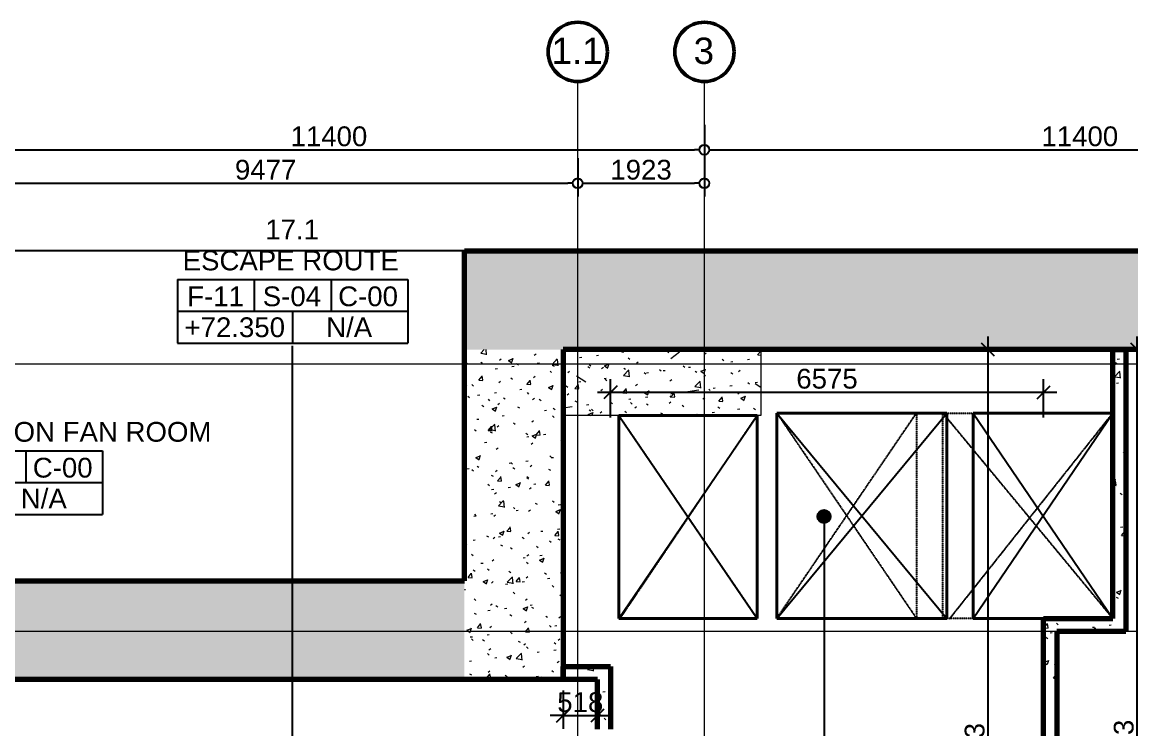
# Model space of a CAD drawing. Header units: millimetres. Extents: x -920221 to -841619, y -18676 to 22445.
# Drawn here: x -903239 to -886408, y 10719 to 21440 of the extents above; entities that cross this region are included whole.
import ezdxf
from ezdxf.xclip import XClip

# ---------------------------------------------------------------- set-up
doc = ezdxf.new("R2010")
doc.units = ezdxf.units.MM
doc.header["$XCLIPFRAME"] = 0
doc.linetypes.add('DPA_Grid _ Level 100', pattern=[10, 5.5, -1.6, 1.3, -1.6])
doc.linetypes.add('DPA_Overhead 100', pattern=[2.75, 1.75, -1])
for name, color, linetype, lineweight in [('_ _ A-DETL-OPENING', 1, 'Continuous', 25), ('A-ANNO-DIMS', 1, 'Continuous', 9), ('A-FLOR-E', 2, 'Continuous', 35), ('A-FLOR-OVHD', 2, 'DPA_Overhead 100', 25), ('A-ROOM-IDEN', 3, 'Continuous', 25), ('A-ROOM-LINE', 3, 'Continuous', 25), ('A-WALL', 5, 'Continuous', 35), ('A-WALL-PATT', 1, 'Continuous', 9), ('S-GRID', 251, 'Continuous', 9), ('S-GRID-IDEN', 3, 'Continuous', 50), ('WALL', 5, 'Continuous', 9), ('WALL-E', 2, 'Continuous', 9)]:
    doc.layers.add(name, color=color, linetype=linetype, lineweight=lineweight)
doc.styles.add('Arial', font='arial.ttf', dxfattribs={"height": 400})
doc.styles.add('Arial_2', font='arial.ttf', dxfattribs={"height": 300})
doc.dimstyles.new('DPA-DIM-3_0_C-C', dxfattribs={"dimscale": 304.8, "dimtxt": 306.07782, "dimasz": 0.492126, "dimexe": 0.656168, "dimexo": 0.0625, "dimgap": 0.164042, "dimtad": 1, "dimdec": 0, "dimzin": 0, "dimdsep": 46, "dimtxsty": 'Arial_2', "dimblk1": 'DOTBLANK', "dimblk2": 'DOTBLANK', "dimsah": 1, "dimcen": 0.09, "dimdle": 0.656168, "dimadec": 8, "dimazin": 0, "dimtfac": 1, "dimtdec": 4, "dimtix": 1, "dimtmove": 0, "dimatfit": 3, "dimfxl": 1.312336, "dimfxlon": 1, "dimtvp": 1, "dimtolj": 1, "dimtzin": 0, "dimarcsym": 2})
doc.dimstyles.new('DPA-DIM-3_0_T-T', dxfattribs={"dimscale": 304.8, "dimtxt": 306.07782, "dimasz": 0.656168, "dimexe": 0.656168, "dimexo": 0.0625, "dimgap": 0.164042, "dimtad": 1, "dimdec": 0, "dimzin": 0, "dimdsep": 46, "dimtxsty": 'Arial_2', "dimblk1": 'OBLIQUE', "dimblk2": 'OBLIQUE', "dimsah": 1, "dimcen": 0.09, "dimdle": 0.656168, "dimadec": 8, "dimazin": 0, "dimtfac": 1, "dimtdec": 4, "dimtix": 1, "dimtmove": 0, "dimatfit": 3, "dimfxl": 1.312336, "dimfxlon": 1, "dimtvp": 1, "dimtolj": 1, "dimtzin": 0, "dimarcsym": 2})
pattern_1 = [(50, (0, 0), (728.7365, -63.75582), [76.2, -838.2]), (355, (0, 0), (-140.9716, 764.2276), [60.96, -670.56]), (100.451, (60.7, -5.3), (587.77, 700.46675), [64.76, -712.36]), (46.184, (0, 203.2), (1084.3162, -168.171), [114.3, -1257.3]), (96.636, (90.4, 189.2), (949.6099, 989.7098), [97.14, -1068.54]), (351.184, (0, 203.2), (949.6206, 989.7012), [91.44, -1005.84]), (21, (101.6, 152.4), (606.45787, -409.06057), [76.2, -838.2]), (326, (101.6, 152.4), (247.20834, 736.7529), [60.96, -670.56]), (71.451, (152.14, 118.3), (853.66825, 327.68547), [64.76, -712.36]), (37.5, (0, 0), (12.35469, 338.22012), [33.528, -628.904, 33.528, -647.192, -673.1]), (37.5, (0, 0), (12.35469, 338.22012), [-1343.152, 33.528, -639.572]), (7.5, (0, 0), (267.27887, 400.72213), [33.528, -354.584, 33.528, -613.664, -256.54]), (7.5, (0, 0), (267.27887, 400.72213), [-1035.304, 33.528, -223.012]), (327.5, (-226.57, 0), (542.36333, -22.915345), [33.528, -220.472, 33.528, -758.952, -1051.56]), (327.5, (-226.57, 0), (542.36333, -22.915345), [-1046.48, 33.528, -1018.032]), (317.5, (-328.17, 0), (592.51696, 101.7071), [33.528, -296.672, 33.528, -492.76, -746.76]), (317.5, (-328.17, 0), (592.51696, 101.7071), [-856.488, 33.528, -713.232])]

# ---------------------------------------------------------------- blocks, each defined once
blk = doc.blocks.new('Walls New - Walls New-13988885-4280-01 ENLARGED LOWER PLATFORM LEVEL - REFLECTED CEILING PLAN - SHEET 1')
at = {"layer": 'A-WALL-PATT', "lineweight": 9}
h = blk.add_hatch(dxfattribs=at)
h.set_pattern_fill('FP_1', color=256, style=0, pattern_type=2)
h.set_pattern_definition(pattern_1)
h.paths.add_polyline_path([(-892025, 15472), (-892025, 16472), (-895025, 16472), (-895025, 15472)])
at = {"layer": 'WALL'}
for p, q in [((-895025, 16472), (-892025, 16472)), ((-895025, 15472), (-895025, 16472)), ((-892025, 16472), (-892025, 15472)), ((-892025, 15472), (-895025, 15472))]:
    blk.add_line(p, q, dxfattribs=at)
blk = doc.blocks.new('DPA_Room Tag Box - Standard-4486259-4280-01 ENLARGED LOWER PLATFORM LEVEL - REFLECTED CEILING PLAN - SHEET 1')
at = {"layer": 'A-ROOM-LINE'}
for p, q in [((-17.5, -2.94), (-17.5, -12.6)), ((-17.5, -2.94), (17.5, -2.94)), ((-5.83, -2.94), (-5.83, -7.77)), ((5.83, -2.94), (5.83, -7.77)), ((17.5, -2.94), (17.5, -12.6)), ((-17.5, -7.77), (17.5, -7.77)), ((0, -7.77), (0, -12.6)), ((-17.5, -12.6), (17.5, -12.6))]:
    blk.add_line(p, q, dxfattribs=at)
blk = doc.blocks.new('Grid - 100 Scale-2291345-4280-01 ENLARGED LOWER PLATFORM LEVEL - REFLECTED CEILING PLAN - SHEET 1')
at = {"layer": 'S-GRID-IDEN'}
blk.add_circle((0, 0), 4.5, dxfattribs=at)
blk = doc.blocks.new('_DotBlank')
at = {"color": 0, "linetype": 'ByBlock', "lineweight": -2}
blk.add_line((-0.5, 0), (-1, 0), dxfattribs=at)
blk.add_circle((0, 0), 0.5, dxfattribs=at)
blk = doc.blocks.new('*D194')
at = {"layer": 'A-ANNO-DIMS', "color": 0, "lineweight": -2, "transparency": 16777216}
for p, q in [((-45600, 16306), (-45600, 15725)), ((-34200, 16306), (-34200, 15725)), ((-45450, 15925), (-34350, 15925))]:
    blk.add_line(p, q, dxfattribs=at)
at = {"layer": 'Defpoints', "color": 0, "transparency": 16777216}
for p in [(-45600, 16325), (-34200, 16325), (-34200, 15925)]:
    blk.add_point(p, dxfattribs=at)
at = {"layer": 'A-ANNO-DIMS', "color": 0, "lineweight": -2, "transparency": 16777216, "xscale": 150, "yscale": 150, "zscale": 150, "rotation": 180}
blk.add_blockref('_DotBlank', (-45600, 15925), dxfattribs=at)
at = {"layer": 'A-ANNO-DIMS', "color": 0, "lineweight": -2, "transparency": 16777216, "xscale": 150, "yscale": 150, "zscale": 150}
blk.add_blockref('_DotBlank', (-34200, 15925), dxfattribs=at)
at = {"layer": 'A-ANNO-DIMS', "color": 0, "transparency": 16777216, "insert": (-39900, 16128), "char_height": 300, "width": 1384.41, "attachment_point": 5, "style": 'Arial_2'}
blk.add_mtext('\\A1;11400', dxfattribs=at)
blk = doc.blocks.new('*D195')
at = {"layer": 'A-ANNO-DIMS', "color": 0, "lineweight": -2, "transparency": 16777216}
for p, q in [((-34200, 16306), (-34200, 15725)), ((-22800, 16306), (-22800, 15725)), ((-34050, 15925), (-22950, 15925))]:
    blk.add_line(p, q, dxfattribs=at)
at = {"layer": 'Defpoints', "color": 0, "transparency": 16777216}
for p in [(-34200, 16325), (-22800, 16325), (-22800, 15925)]:
    blk.add_point(p, dxfattribs=at)
at = {"layer": 'A-ANNO-DIMS', "color": 0, "lineweight": -2, "transparency": 16777216, "xscale": 150, "yscale": 150, "zscale": 150, "rotation": 180}
blk.add_blockref('_DotBlank', (-34200, 15925), dxfattribs=at)
at = {"layer": 'A-ANNO-DIMS', "color": 0, "lineweight": -2, "transparency": 16777216, "xscale": 150, "yscale": 150, "zscale": 150}
blk.add_blockref('_DotBlank', (-22800, 15925), dxfattribs=at)
at = {"layer": 'A-ANNO-DIMS', "color": 0, "transparency": 16777216, "insert": (-28500, 16128), "char_height": 300, "width": 1384.41, "attachment_point": 5, "style": 'Arial_2'}
blk.add_mtext('\\A1;11400', dxfattribs=at)
blk = doc.blocks.new('_Oblique')
at = {"color": 0, "linetype": 'ByBlock', "lineweight": -2}
blk.add_line((-0.5, -0.5), (0.5, 0.5), dxfattribs=at)
blk = doc.blocks.new('*D208')
at = {"layer": 'A-ANNO-DIMS', "color": 0, "lineweight": -2, "transparency": 16777216}
for p, q in [((-36343, 7721), (-36343, 7140)), ((-35825, 7721), (-35825, 7140)), ((-36343, 7340), (-36543, 7340)), ((-36343, 7340), (-35825, 7340)), ((-35825, 7340), (-35625, 7340))]:
    blk.add_line(p, q, dxfattribs=at)
at = {"layer": 'Defpoints', "color": 0, "transparency": 16777216}
for p in [(-36343, 7740), (-35825, 7740), (-35825, 7340)]:
    blk.add_point(p, dxfattribs=at)
at = {"layer": 'A-ANNO-DIMS', "color": 0, "lineweight": -2, "transparency": 16777216, "xscale": 200, "yscale": 200, "zscale": 200}
blk.add_blockref('_Oblique', (-36343, 7340), dxfattribs=at)
at = {"layer": 'A-ANNO-DIMS', "color": 0, "lineweight": -2, "transparency": 16777216, "xscale": 200, "yscale": 200, "zscale": 200, "rotation": 180}
blk.add_blockref('_Oblique', (-35825, 7340), dxfattribs=at)
at = {"layer": 'A-ANNO-DIMS', "color": 0, "transparency": 16777216, "insert": (-36084, 7543), "char_height": 300, "width": 830.65, "attachment_point": 5, "style": 'Arial_2'}
blk.add_mtext('\\A1;518', dxfattribs=at)
blk = doc.blocks.new('*D210')
at = {"layer": 'A-ANNO-DIMS', "color": 0, "lineweight": -2, "transparency": 16777216}
for p, q in [((-35625, 11865), (-35625, 12446)), ((-29050, 11865), (-29050, 12446)), ((-35825, 12246), (-28850, 12246))]:
    blk.add_line(p, q, dxfattribs=at)
at = {"layer": 'Defpoints', "color": 0, "transparency": 16777216}
for p in [(-29050, 12246), (-35625, 11846), (-29050, 11846)]:
    blk.add_point(p, dxfattribs=at)
at = {"layer": 'A-ANNO-DIMS', "color": 0, "lineweight": -2, "transparency": 16777216, "xscale": 200, "yscale": 200, "zscale": 200, "rotation": 180}
blk.add_blockref('_Oblique', (-35625, 12246), dxfattribs=at)
at = {"layer": 'A-ANNO-DIMS', "color": 0, "lineweight": -2, "transparency": 16777216, "xscale": 200, "yscale": 200, "zscale": 200}
blk.add_blockref('_Oblique', (-29050, 12246), dxfattribs=at)
at = {"layer": 'A-ANNO-DIMS', "color": 0, "transparency": 16777216, "insert": (-32338, 12450), "char_height": 300, "width": 1107.53, "attachment_point": 5, "style": 'Arial_2'}
blk.add_mtext('\\A1;6575', dxfattribs=at)
blk = doc.blocks.new('*D213')
at = {"layer": 'A-ANNO-DIMS', "color": 0, "lineweight": -2, "transparency": 16777216}
for p, q in [((-27628, 300), (-27628, 13093)), ((-28009, 12893), (-27428, 12893)), ((-28009, 500), (-27428, 500))]:
    blk.add_line(p, q, dxfattribs=at)
at = {"layer": 'Defpoints', "color": 0, "transparency": 16777216}
for p in [(-28028, 12893), (-27628, 12893), (-28028, 500)]:
    blk.add_point(p, dxfattribs=at)
at = {"layer": 'A-ANNO-DIMS', "color": 0, "lineweight": -2, "transparency": 16777216, "xscale": 200, "yscale": 200, "zscale": 200}
for p, rotation in [((-27628, 12893), 90), ((-27628, 500), 270)]:
    blk.add_blockref('_Oblique', p, dxfattribs=dict(at, rotation=rotation))
at = {"layer": 'A-ANNO-DIMS', "color": 0, "transparency": 16777216, "insert": (-27832, 6696), "char_height": 300, "width": 1384.41, "attachment_point": 5, "rotation": 90, "style": 'Arial_2'}
blk.add_mtext('\\A1;12393', dxfattribs=at)
blk = doc.blocks.new('*D218')
at = {"layer": 'A-ANNO-DIMS', "color": 0, "lineweight": -2, "transparency": 16777216}
for p, q in [((-29893, 200), (-29893, 13093)), ((-30274, 12893), (-29693, 12893)), ((-29512, 400), (-30093, 400))]:
    blk.add_line(p, q, dxfattribs=at)
at = {"layer": 'Defpoints', "color": 0, "transparency": 16777216}
for p in [(-30293, 12893), (-29893, 12893), (-29493, 400)]:
    blk.add_point(p, dxfattribs=at)
at = {"layer": 'A-ANNO-DIMS', "color": 0, "lineweight": -2, "transparency": 16777216, "xscale": 200, "yscale": 200, "zscale": 200}
for p, rotation in [((-29893, 12893), 90), ((-29893, 400), 270)]:
    blk.add_blockref('_Oblique', p, dxfattribs=dict(at, rotation=rotation))
at = {"layer": 'A-ANNO-DIMS', "color": 0, "transparency": 16777216, "insert": (-30096, 6646), "char_height": 300, "width": 1384.41, "attachment_point": 5, "rotation": 90, "style": 'Arial_2'}
blk.add_mtext('\\A1;12493', dxfattribs=at)
blk = doc.blocks.new('*D225')
at = {"layer": 'A-ANNO-DIMS', "color": 0, "lineweight": -2, "transparency": 16777216}
for p, q in [((-45600, 15799), (-45600, 15218)), ((-36123, 15799), (-36123, 15218)), ((-45450, 15418), (-36273, 15418))]:
    blk.add_line(p, q, dxfattribs=at)
at = {"layer": 'Defpoints', "color": 0, "transparency": 16777216}
for p in [(-45600, 15818), (-36123, 15818), (-36123, 15418)]:
    blk.add_point(p, dxfattribs=at)
at = {"layer": 'A-ANNO-DIMS', "color": 0, "lineweight": -2, "transparency": 16777216, "xscale": 150, "yscale": 150, "zscale": 150, "rotation": 180}
blk.add_blockref('_DotBlank', (-45600, 15418), dxfattribs=at)
at = {"layer": 'A-ANNO-DIMS', "color": 0, "lineweight": -2, "transparency": 16777216, "xscale": 150, "yscale": 150, "zscale": 150}
blk.add_blockref('_DotBlank', (-36123, 15418), dxfattribs=at)
at = {"layer": 'A-ANNO-DIMS', "color": 0, "transparency": 16777216, "insert": (-40861, 15621), "char_height": 300, "width": 1107.53, "attachment_point": 5, "style": 'Arial_2'}
blk.add_mtext('\\A1;9477', dxfattribs=at)
blk = doc.blocks.new('*D226')
at = {"layer": 'A-ANNO-DIMS', "color": 0, "lineweight": -2, "transparency": 16777216}
for p, q in [((-36123, 15799), (-36123, 15218)), ((-34200, 15799), (-34200, 15218)), ((-35973, 15418), (-34350, 15418))]:
    blk.add_line(p, q, dxfattribs=at)
at = {"layer": 'Defpoints', "color": 0, "transparency": 16777216}
for p in [(-36123, 15818), (-34200, 15818), (-34200, 15418)]:
    blk.add_point(p, dxfattribs=at)
at = {"layer": 'A-ANNO-DIMS', "color": 0, "lineweight": -2, "transparency": 16777216, "xscale": 150, "yscale": 150, "zscale": 150, "rotation": 180}
blk.add_blockref('_DotBlank', (-36123, 15418), dxfattribs=at)
at = {"layer": 'A-ANNO-DIMS', "color": 0, "lineweight": -2, "transparency": 16777216, "xscale": 150, "yscale": 150, "zscale": 150}
blk.add_blockref('_DotBlank', (-34200, 15418), dxfattribs=at)
at = {"layer": 'A-ANNO-DIMS', "color": 0, "transparency": 16777216, "insert": (-35161, 15621), "char_height": 300, "width": 1107.53, "attachment_point": 5, "style": 'Arial_2'}
blk.add_mtext('\\A1;1923', dxfattribs=at)
blk = doc.blocks.new('Walls New - Walls New-13988885-4180-01 LOWER PLATFORM LEVEL - REFLECTED CEILING PLAN')
at = {"layer": 'A-WALL-PATT'}
h = blk.add_hatch(dxfattribs=at)
h.set_pattern_fill('FP_1', color=256, style=0, pattern_type=2)
h.set_pattern_definition([(50, (0, 0), (3643.682, -318.781), [381, -4191]), (355, (0, 0), (-704.856, 3821.136), [304.8, -3352.8]), (100.451, (303.6, -26.6), (2938.852, 3502.332), [323.8, -3561.801]), (46.184, (0, 1016), (5421.581, -840.856), [571.5, -6286.5]), (96.636, (452, 946), (4748.05, 4948.55), [485.7, -5342.702]), (351.184, (0, 1016), (4748.1, 4948.506), [457.2, -5029.2]), (21, (508, 762), (3032.288, -2045.304), [381, -4191]), (326, (508, 762), (1236.042, 3683.762), [304.8, -3352.8]), (71.451, (760.7, 591.6), (4268.343, 1638.425), [323.8, -3561.801]), (37.5, (0, 0), (61.772, 1691.1008), [167.64, -3144.52, 167.64, -3235.96, -3365.5]), (37.5, (0, 0), (61.772, 1691.1008), [-6715.76, 167.64, -3197.86]), (7.5, (0, 0), (1336.3933, 2003.6115), [167.64, -1772.92, 167.64, -3068.32, -1282.7]), (7.5, (0, 0), (1336.3933, 2003.6115), [-5176.52, 167.64, -1115.06]), (327.5, (-1132.8, 0), (2711.8178, -114.5786), [167.64, -1102.36, 167.64, -3794.76, -5257.8]), (327.5, (-1132.8, 0), (2711.8178, -114.5786), [-5232.4, 167.64, -5090.16]), (317.5, (-1640.8, 0), (2962.5856, 508.5334), [167.64, -1483.36, 167.64, -2463.8, -3733.8]), (317.5, (-1640.8, 0), (2962.5856, 508.5334), [-4282.44, 167.64, -3566.16])])
h.paths.add_polyline_path([(-895025, 15472), (-892025, 15472), (-892025, 16472), (-895025, 16472)])
at = {"layer": 'WALL'}
for p, q in [((-895025, 16472), (-892025, 16472)), ((-895025, 15472), (-895025, 16472)), ((-892025, 16472), (-892025, 15472)), ((-892025, 15472), (-895025, 15472))]:
    blk.add_line(p, q, dxfattribs=at)
blk = doc.blocks.new('C-1-PP19-AR-4180-01-B_20250908-040939_EXDOWNLIGHT')
at = {"layer": 'WALL-E'}
blk.add_blockref('Walls New - Walls New-13988885-4180-01 LOWER PLATFORM LEVEL - REFLECTED CEILING PLAN', (744682, -3579), dxfattribs=at)
blk = doc.blocks.new('*U192')
at = {"layer": '_ _ A-DETL-OPENING'}
for p, q in [((-35500, 8815), (-33400, 11893)), ((-35500, 11893), (-33400, 8815)), ((-35500, 8815), (-35500, 11893)), ((-35500, 11893), (-33400, 11893)), ((-33400, 11893), (-33400, 8815)), ((-33100, 8815), (-30520, 11930)), ((-33100, 11930), (-30520, 8815)), ((-33100, 8815), (-33100, 11930)), ((-33100, 11930), (-30520, 11930)), ((-30520, 11930), (-30520, 8815)), ((-30120, 8815), (-30120, 11930)), ((-30120, 8815), (-28000, 11930)), ((-30120, 11930), (-28000, 8815)), ((-30120, 11930), (-28000, 11930)), ((-28000, 11930), (-28000, 8815)), ((-33400, 8815), (-35500, 8815)), ((-30520, 8815), (-33100, 8815)), ((-28000, 8815), (-30120, 8815))]:
    blk.add_line(p, q, dxfattribs=at)
at = {"layer": 'S-GRID', "linetype": 'DPA_Grid _ Level 100'}
for p, q in [((-36123, -21384.7), (-36123, 16961.2)), ((-34200, -21384.7), (-34200, 16961.2)), ((12525, 12673), (-60212.9, 12673)), ((12525, 8615), (-60212.9, 8615))]:
    blk.add_line(p, q, dxfattribs=at)
at = {"layer": 'S-GRID-IDEN', "xscale": 99.99999999999993, "yscale": 99.99999999999993, "zscale": 99.99999999999993}
for p in [(-36123, 17411.2), (-34200, 17411.2)]:
    blk.add_blockref('Grid - 100 Scale-2291345-4280-01 ENLARGED LOWER PLATFORM LEVEL - REFLECTED CEILING PLAN - SHEET 1', p, dxfattribs=at)
at = {"layer": 'S-GRID-IDEN', "lineweight": 9, "char_height": 400, "attachment_point": 1, "style": 'Arial'}
for s, insert, width in [('1.1', (-36520.8, 17627.1), 945.991), ('3', (-34363.3, 17627.1), 376.793)]:
    blk.add_mtext(s, dxfattribs=dict(at, insert=insert, width=width))
at = {"layer": 'A-ANNO-DIMS'}
for base, p1, p2, dimstyle, override, picture, middle in [((-34200, 15924.7), (-45600, 16324.7), (-34200, 16324.7), 'DPA-DIM-3_0_C-C', {"dimpost": '<>', "dimfxl": 11400}, '*D194', (-39900, 16127.9)), ((-22800, 15924.7), (-34200, 16324.7), (-22800, 16324.7), 'DPA-DIM-3_0_C-C', {"dimpost": '<>', "dimfxl": 11400}, '*D195', (-28500, 16127.9)), ((-36123, 15417.9), (-45600, 15817.9), (-36123, 15817.9), 'DPA-DIM-3_0_C-C', {"dimpost": '<>', "dimfxl": 9477.000119}, '*D225', (-40861.5, 15621)), ((-34200, 15417.9), (-36123, 15817.9), (-34200, 15817.9), 'DPA-DIM-3_0_C-C', {"dimpost": '<>', "dimfxl": 1922.999881}, '*D226', (-35161.5, 15621.1)), ((-29050, 12246.3), (-35625, 11846.3), (-29050, 11846.3), 'DPA-DIM-3_0_T-T', {"dimpost": '<>', "dimfxl": 6575}, '*D210', (-32337.5, 12449.5))]:
    dim = blk.add_linear_dim(base=base, p1=p1, p2=p2, dimstyle=dimstyle, override=override, dxfattribs=at)
    dim.commit()
    dim.dimension.update_dxf_attribs({"geometry": picture, "text_midpoint": middle})
for base, p1, p2, angle, override, picture, middle in [((-29893.2, 12893), (-29493.2, 400), (-30293.2, 12893), 90, {"dimpost": '<>', "dimfxl": 12518.585954}, '*D218', (-30096.5, 6646.5)), ((-27628.3, 12893), (-28028.3, 500), (-28028.3, 12893), 90, {"dimpost": '<>', "dimfxl": 12392.998011}, '*D213', (-27831.6, 6696.5)), ((-35825, 7340.2), (-36343, 7740.2), (-35825, 7740.2), 0.00001, {"dimpost": '<>', "dimfxl": 517.999324}, '*D208', (-36084, 7543.4))]:
    dim = blk.add_linear_dim(base=base, p1=p1, p2=p2, angle=angle, dimstyle='DPA-DIM-3_0_T-T', override=override, dxfattribs=at)
    dim.commit()
    dim.dimension.update_dxf_attribs({"geometry": picture, "text_midpoint": middle})

msp = doc.modelspace()

# ---------------------------------------------------------------- hatches: boundary and pattern name
at = {"layer": 'A-ROOM-IDEN'}
h = msp.add_hatch(color=256, dxfattribs=at)
edge = h.paths.add_edge_path()
edge.add_arc((-891065, 13941), 100, 0, 360)
at = {"layer": 'A-WALL-PATT', "lineweight": 9}
h = msp.add_hatch(dxfattribs=at)
h.set_pattern_fill('FP_1', color=256, style=0, pattern_type=2)
h.set_pattern_definition(pattern_1)
h.paths.add_polyline_path([(-896525, 16472), (-848907, 16472), (-848907, 17972), (-896525, 17972)])
h = msp.add_hatch(dxfattribs=at)
h.set_pattern_fill('FP_1', color=256, style=0, pattern_type=2)
h.set_pattern_definition(pattern_1)
h.paths.add_polyline_path([(-895025, 11466), (-895025, 16472), (-896525, 16472), (-896525, 11466)])
h = msp.add_hatch(dxfattribs=at)
h.set_pattern_fill('FP_1', color=256, style=0, pattern_type=2)
h.set_pattern_definition(pattern_1)
h.paths.add_polyline_path([(-886482, 12394), (-886482, 16472), (-886682, 16472), (-886682, 12394)])
h = msp.add_hatch(dxfattribs=at)
h.set_pattern_fill('FP_1', color=256, style=0, pattern_type=2)
h.set_pattern_definition(pattern_1)
h.paths.add_polyline_path([(-896525, 11466), (-896525, 12966), (-915637, 12966), (-915637, 11466), (-898813, 11466)])
h = msp.add_hatch(dxfattribs=at)
h.set_pattern_fill('FP_1', color=256, style=0, pattern_type=2)
h.set_pattern_definition(pattern_1)
h.paths.add_polyline_path([(-887532, 4079), (-887532, 12394), (-887732, 12394), (-887732, 4079)])
h = msp.add_hatch(dxfattribs=at)
h.set_pattern_fill('FP_1', color=256, style=0, pattern_type=2)
h.set_pattern_definition(pattern_1)
h.paths.add_polyline_path([(-886482, 12194), (-886482, 12394), (-887532, 12394), (-887532, 12194), (-886738, 12194)])
h = msp.add_hatch(dxfattribs=at)
h.set_pattern_fill('FP_1', color=256, style=0, pattern_type=2)
h.set_pattern_definition(pattern_1)
h.paths.add_polyline_path([(-894507, 11466), (-894507, 11666), (-895025, 11666), (-895025, 11466)])
h = msp.add_hatch(dxfattribs=at)
h.set_pattern_fill('FP_1', color=256, style=0, pattern_type=2)
h.set_pattern_definition(pattern_1)
h.paths.add_polyline_path([(-894307, 4079), (-894307, 7216), (-894507, 7216), (-894507, 4079), (-894422, 4079)])
h.paths.add_polyline_path([(-894307, 10716), (-894307, 11666), (-894507, 11666), (-894507, 10716), (-894422, 10716)])

# ---------------------------------------------------------------- linework, layer by layer
at = {"color": 8}
msp.add_lwpolyline([(-915637, -7401), (-846122, -7401), (-846122, 17972), (-915637, 17972)], close=True, dxfattribs=at)
at = {"layer": 'A-FLOR-E'}
for p, q in [((-895025, 16472), (-848907, 16472)), ((-895025, 11466), (-895025, 16472)), ((-895025, 16472), (-895025, 11466)), ((-848907, 16472), (-895025, 16472)), ((-895025, 11466), (-895025, 16472)), ((-895025, 16472), (-848907, 16472)), ((-848907, 16472), (-895025, 16472)), ((-895025, 16472), (-895025, 11466)), ((-891782, 15509), (-889202, 15509)), ((-891782, 12394), (-891782, 15509)), ((-889202, 15509), (-891782, 15509)), ((-891782, 15509), (-891782, 12394)), ((-889202, 15509), (-889202, 12394)), ((-889202, 12394), (-889202, 15509)), ((-888802, 15509), (-886682, 15509)), ((-888802, 12394), (-888802, 15509)), ((-886682, 15509), (-888802, 15509)), ((-888802, 15509), (-888802, 12394)), ((-886682, 15509), (-886682, 12394)), ((-886682, 12394), (-886682, 15509)), ((-894182, 15472), (-892082, 15472)), ((-894182, 12394), (-894182, 15472)), ((-892082, 15472), (-894182, 15472)), ((-894182, 15472), (-894182, 12394)), ((-892082, 15472), (-892082, 12394)), ((-892082, 12394), (-892082, 15472)), ((-892082, 12394), (-894182, 12394)), ((-894182, 12394), (-892082, 12394)), ((-889202, 12394), (-891782, 12394)), ((-891782, 12394), (-889202, 12394)), ((-886682, 12394), (-888802, 12394)), ((-888802, 12394), (-886682, 12394)), ((-914137, 11466), (-895025, 11466)), ((-895025, 11466), (-914137, 11466)), ((-914137, 11466), (-895025, 11466)), ((-895025, 11466), (-914137, 11466))]:
    msp.add_line(p, q, dxfattribs=at)
at = {"layer": 'A-FLOR-OVHD', "color": 8}
for p, q in [((-891782, 12394), (-889662, 15509)), ((-891782, 15509), (-889662, 12394)), ((-891782, 12394), (-891782, 15509)), ((-891782, 15509), (-889662, 15509)), ((-889662, 15509), (-889662, 12394)), ((-889262, 15509), (-886682, 12394)), ((-889262, 12394), (-889262, 15509)), ((-889262, 15509), (-886682, 15509)), ((-889154, 12394), (-886682, 15509)), ((-886682, 15509), (-886682, 12394)), ((-894182, 15472), (-892082, 12394)), ((-894182, 12394), (-894182, 15472)), ((-894182, 15472), (-892082, 15472)), ((-894160, 12394), (-892082, 15472)), ((-892082, 15472), (-892082, 12394)), ((-892082, 12394), (-894182, 12394)), ((-889662, 12394), (-891782, 12394)), ((-886682, 12394), (-889262, 12394))]:
    msp.add_line(p, q, dxfattribs=at)
at = {"layer": 'A-ROOM-IDEN'}
for p, q in [((-899133, 2650), (-899133, 16531)), ((-891065, 13941), (-891065, 1610))]:
    msp.add_line(p, q, dxfattribs=at)
msp.add_circle((-891065, 13941), 100, dxfattribs=at)
at = {"layer": 'A-WALL', "color": 7, "lineweight": 70}
for p, q in [((-896525, 16472), (-896525, 17972)), ((-896525, 17972), (-848907, 17972)), ((-896525, 12966), (-896525, 16472)), ((-848907, 16472), (-895025, 16472)), ((-895025, 16472), (-895025, 11466)), ((-886682, 12394), (-886682, 16472)), ((-886682, 16472), (-886482, 16472)), ((-886482, 16472), (-886482, 12394)), ((-915637, 12966), (-896525, 12966)), ((-887732, 5429), (-887732, 12394)), ((-887732, 12394), (-887532, 12394)), ((-887532, 12394), (-886682, 12394)), ((-886482, 12394), (-886482, 12194)), ((-887532, 12194), (-887532, 4079)), ((-886482, 12194), (-887532, 12194)), ((-895025, 11466), (-895025, 11666)), ((-895025, 11666), (-894507, 11666)), ((-894507, 11666), (-894307, 11666)), ((-894307, 11666), (-894307, 10716)), ((-896525, 11466), (-908507, 11466)), ((-895025, 11466), (-896525, 11466)), ((-894507, 11466), (-895025, 11466)), ((-894507, 10716), (-894507, 11466))]:
    msp.add_line(p, q, dxfattribs=at)
at = {"layer": 'WALL-E'}
for p, q in [((-886682, 16472), (-886482, 16472)), ((-886682, 16472), (-886482, 16472)), ((-886682, 15509), (-886682, 12394)), ((-886682, 12394), (-886682, 15509)), ((-887732, 12394), (-886682, 12394)), ((-886682, 12394), (-887732, 12394)), ((-895025, 11466), (-895025, 11666)), ((-895025, 11666), (-895025, 11466))]:
    msp.add_line(p, q, dxfattribs=at)

# ---------------------------------------------------------------- block references
msp.add_blockref('*U192', (-858682, 3579))
ref = msp.add_blockref('C-1-PP19-AR-4180-01-B_20250908-040939_EXDOWNLIGHT', (-744682, 3579))
XClip(ref).set_block_clipping_path([(-170955.0000000005, -10980.0029952963), (-101439.2544794675, 14393.0014498747)])
at = {"layer": 'A-ROOM-IDEN', "xscale": 99.99999999999993, "yscale": 99.99999999999993, "zscale": 99.99999999999993}
for p in [(-899133, 17831), (-903769, 15231)]:
    msp.add_blockref('DPA_Room Tag Box - Standard-4486259-4280-01 ENLARGED LOWER PLATFORM LEVEL - REFLECTED CEILING PLAN - SHEET 1', p, dxfattribs=at)
at = {"layer": 'WALL-E'}
msp.add_blockref('Walls New - Walls New-13988885-4280-01 ENLARGED LOWER PLATFORM LEVEL - REFLECTED CEILING PLAN - SHEET 1', (0, 0), dxfattribs=at)

# ---------------------------------------------------------------- texts
at = {"layer": 'A-ROOM-IDEN', "lineweight": 9, "char_height": 300, "attachment_point": 1, "style": 'Arial_2'}
for s, insert, width in [('17.1', (-899549, 18444), 1010.13), ('ESCAPE ROUTE', (-900803, 17975), 4040.5), ('F-11', (-900735, 17431), 1058.23), ('S-04', (-899587, 17431), 1090.29), ('C-00', (-898442, 17431), 1114.35), ('+72.350', (-900775, 16962), 1883.97), ('N/A', (-898624, 16962), 857.81), ('TUNNEL VENTILATION FAN ROOM', (-907281, 15375), 8505.9), ('C-00', (-903078, 14831), 1114.35), ('N/A', (-903260, 14362), 857.81)]:
    msp.add_mtext(s, dxfattribs=dict(at, insert=insert, width=width))

doc.saveas('drawing.dxf')
